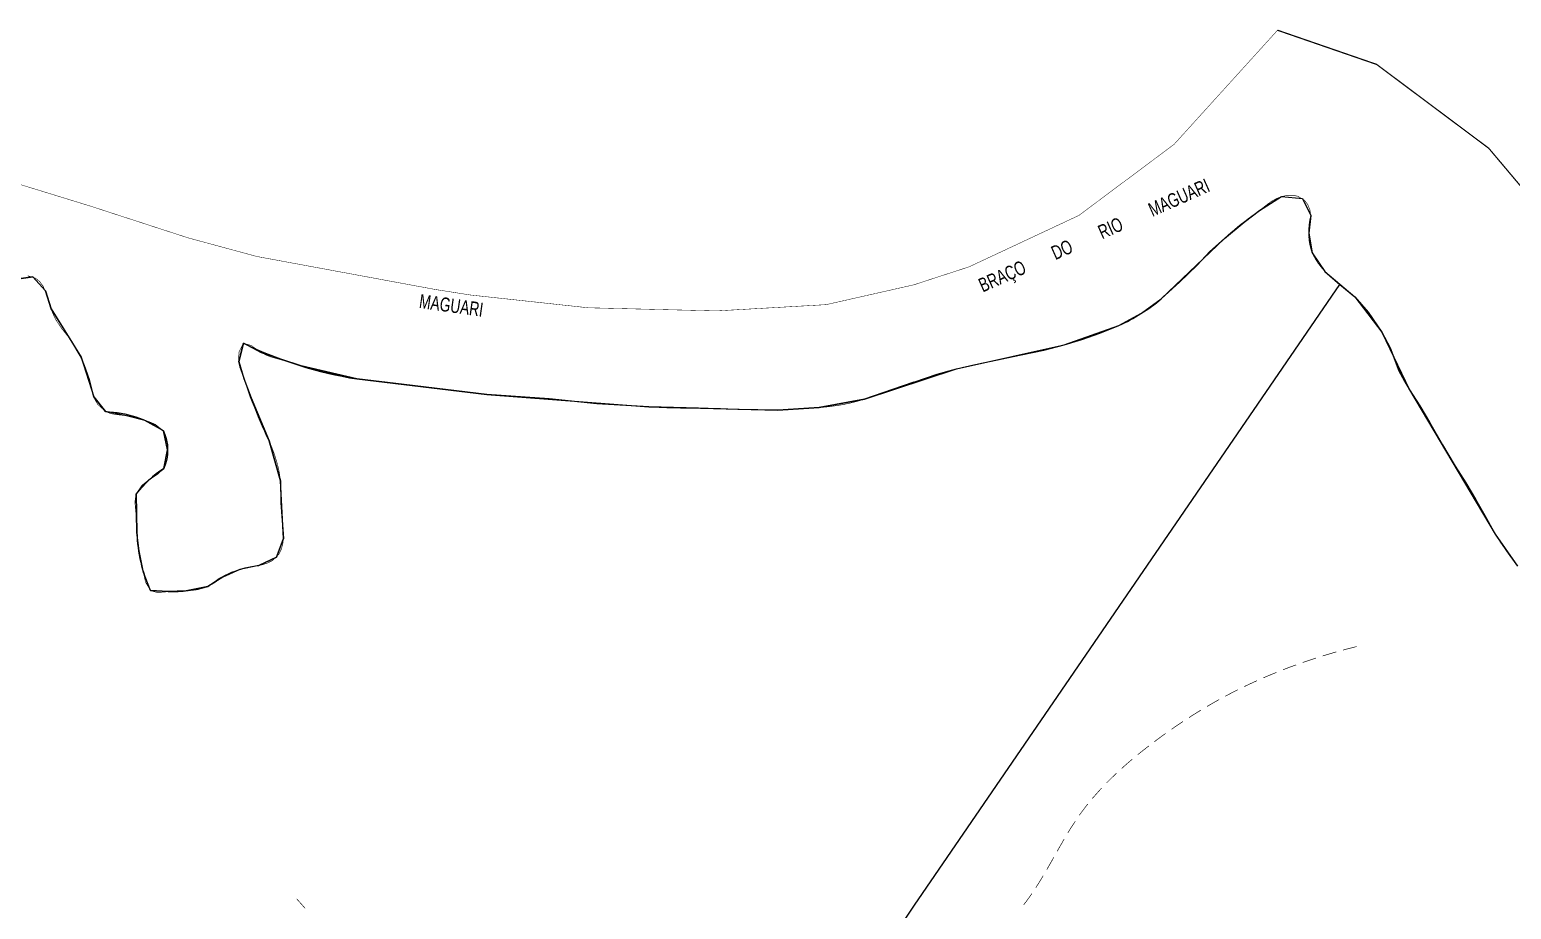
# Model space of a CAD drawing. Extents: x 204834 to 208707, y 4853033 to 4855981.
# Drawn here: x 207863.6 to 208284.7, y 4855731.1 to 4855981.2 of the extents above; entities that cross this region are included whole.
import ezdxf

# ---------------------------------------------------------------- set-up
doc = ezdxf.new("R2010")
doc.units = 0
doc.header["$LTSCALE"] = 1.5
doc.header["$MEASUREMENT"] = 0
for name, color, linetype in [('CD-MALHA-LOTES', 40, 'CONTINUOUS'), ('HD-CURSO-PERENE', 170, 'CONTINUOUS'), ('HD-TXT-PERENE', 170, 'CONTINUOUS'), ('LM-LIM-SETOR-FISCAL', 7, 'CONTINUOUS'), ('LM-LIMITE-MUNICIPAL', 2, 'CONTINUOUS'), ('RU-QUADRAS', 6, 'CONTINUOUS'), ('SV-CAMINHO-TRILHA', 20, 'CONTINUOUS')]:
    doc.layers.add(name, color=color, linetype=linetype)
doc.styles.add('ARIAL', font='ARIAL.TTF')
doc.linetypes.add('Limite', pattern='A,20,-3,[130,ltypeshp.shx,S=6.35,R=0,X=0,Y=0],-3,20', length=46)

msp = doc.modelspace()

# ---------------------------------------------------------------- linework, layer by layer
at = {"layer": 'CD-MALHA-LOTES', "linetype": 'Continuous'}
for p, q in [((208115.1, 4855732.25), (208236.01, 4855908.8)), ((207981.2, 4855532.74), (208115.1, 4855732.25))]:
    msp.add_line(p, q, dxfattribs=at)
for points in [[(208114.95, 4855880.94), (208121.58, 4855883.26), (208127.04, 4855884.78), (208133.29, 4855886.21), (208139.99, 4855887.63), (208145.44, 4855888.8), (208151.84, 4855890.12), (208157.69, 4855891.65), (208162.65, 4855893.08), (208167.75, 4855894.91), (208173.21, 4855897.08), (208179.67, 4855900.61), (208185.23, 4855904.69), (208190.4, 4855909.43), (208195.41, 4855914.26), (208199.08, 4855918.1), (208203.19, 4855921.84), (208208.81, 4855926.47), (208213.12, 4855929.76), (208219.38, 4855933.74), (208225.37, 4855933.21), (208227.75, 4855928.38), (208227.18, 4855923.38), (208228.15, 4855917.76), (208231.73, 4855912.48), (208236.01, 4855908.8)], [(208114.95, 4855880.94), (208108.82, 4855878.86), (208100.87, 4855876.14), (208087.97, 4855873.75), (208076.22, 4855873.01), (208064.88, 4855873.21), (208053.69, 4855873.57), (208039.6, 4855873.94), (208024.82, 4855874.86), (208011.29, 4855876.23), (207993.55, 4855877.52), (207970.08, 4855880.34), (207956.65, 4855881.91), (207940.78, 4855885.6), (207929.55, 4855889.36), (207924.37, 4855892.04), (207923.05, 4855886.89), (207924.53, 4855882.02), (207926.55, 4855876.55), (207931.69, 4855864.3), (207934.89, 4855852.96), (207935.01, 4855846.64), (207935.44, 4855841.63), (207935.77, 4855836.52), (207933.8, 4855831.22), (207928.79, 4855828.84), (207923.39, 4855827.76), (207918.58, 4855825.58), (207914.27, 4855822.84), (207908.12, 4855821.67), (207903.03, 4855821.45), (207897.98, 4855821.72), (207896.01, 4855826.84), (207894.78, 4855833.01), (207894.11, 4855838.23), (207893.86, 4855849.25), (207897.52, 4855853.19), (207901.73, 4855856.43), (207902.85, 4855861.78), (207901.68, 4855867.15), (207896.39, 4855870.13), (207891.2, 4855871.46), (207885.21, 4855872.64), (207881.83, 4855876.77), (207880.61, 4855881.63), (207878.24, 4855888.06), (207875.66, 4855892.53), (207869.7, 4855901.88), (207868.13, 4855906.95), (207864.55, 4855910.92), (207859.2, 4855910.2)], [(208236.01, 4855908.8), (208240.29, 4855905.22), (208244.07, 4855900.9), (208247.94, 4855895.21), (208250.32, 4855890.79), (208252.79, 4855884.22), (208255.76, 4855878.79), (208258.69, 4855874.22), (208261.52, 4855869.59), (208265.14, 4855863.16), (208268.76, 4855857.13), (208271.79, 4855852.41), (208274.56, 4855847.68), (208277.19, 4855843.06), (208280.17, 4855837.73), (208283.34, 4855833.01), (208286.52, 4855828.68)]]:
    msp.add_lwpolyline(points, dxfattribs=at)
at = {"layer": 'HD-CURSO-PERENE', "const_width": 0.18}
for points in [[(208284.84, 4855831.15), (208283.89, 4855832.33), (208282.44, 4855834.21), (208281.59, 4855835.45), (208280.17, 4855837.73), (208278.69, 4855840.34), (208277.96, 4855841.66), (208277.24, 4855842.97), (208276.46, 4855844.37), (208274.97, 4855846.97), (208273.82, 4855848.98), (208273.06, 4855850.28), (208271.79, 4855852.41), (208270.17, 4855854.94), (208269.36, 4855856.2), (208267.96, 4855858.4), (208267.18, 4855859.68), (208266.41, 4855860.97), (208265.65, 4855862.26), (208264.4, 4855864.47), (208263.67, 4855865.78), (208262.94, 4855867.09), (208261.52, 4855869.59), (208260.76, 4855870.88), (208259.98, 4855872.17), (208259.18, 4855873.44), (208257.88, 4855875.48), (208256.26, 4855878), (208254.97, 4855880.07), (208254.22, 4855881.37), (208253.51, 4855882.69), (208252.79, 4855884.22), (208251.73, 4855887.02), (208251.23, 4855888.44), (208250.71, 4855889.85), (208249.68, 4855892.15), (208248.97, 4855893.47), (208248.21, 4855894.77), (208247.14, 4855896.49), (208246.32, 4855897.74), (208244.59, 4855900.19), (208243.14, 4855902.08), (208242.18, 4855903.23), (208241.17, 4855904.34), (208239.18, 4855906.23), (208236.86, 4855908.13), (208234.83, 4855909.73), (208233.67, 4855910.68), (208231.73, 4855912.48), (208230.72, 4855913.6), (208229.8, 4855914.79), (208228.99, 4855916.06), (208228.3, 4855917.41), (208227.65, 4855919.19), (208227.31, 4855920.67), (208227.16, 4855922.18), (208227.38, 4855924.86), (208227.76, 4855927.83), (208227.5, 4855929.93), (208226.92, 4855931.39), (208226.03, 4855932.63), (208224.04, 4855933.86), (208222.53, 4855934.13), (208220.94, 4855934.08), (208219.4, 4855933.74), (208217.96, 4855933.17), (208216.65, 4855932.44), (208215.42, 4855931.58), (208214.23, 4855930.65), (208211.93, 4855928.84), (208209.54, 4855927.03), (208207.63, 4855925.55), (208205.31, 4855923.64), (208204.16, 4855922.67), (208202.06, 4855920.86), (208200.94, 4855919.86), (208199.08, 4855918.1), (208197, 4855915.94), (208195.97, 4855914.84), (208194.36, 4855913.2), (208192.19, 4855911.12), (208191.1, 4855910.09), (208189.31, 4855908.39), (208188.21, 4855907.36), (208187.11, 4855906.35), (208185.23, 4855904.69), (208182.88, 4855902.83), (208181.66, 4855901.95), (208180.42, 4855901.1), (208178.39, 4855899.82), (208177.09, 4855899.06), (208175.78, 4855898.34), (208174.44, 4855897.66), (208171.83, 4855896.49), (208169.04, 4855895.39), (208166.34, 4855894.38), (208164.94, 4855893.86), (208162.65, 4855893.08), (208159.77, 4855892.22), (208158.32, 4855891.82), (208156.25, 4855891.25), (208154.8, 4855890.86), (208151.89, 4855890.13), (208150.38, 4855889.8), (208147.44, 4855889.2), (208145.97, 4855888.91), (208143.97, 4855888.49), (208141.04, 4855887.86), (208138.52, 4855887.31), (208137.05, 4855887), (208135.59, 4855886.69), (208134.12, 4855886.38), (208131.82, 4855885.89), (208128.9, 4855885.23), (208127.44, 4855884.88), (208125.58, 4855884.42), (208124.13, 4855884.02), (208122.69, 4855883.6), (208120.16, 4855882.78), (208118.75, 4855882.28), (208117.34, 4855881.77), (208115.92, 4855881.27)], [(208114.95, 4855880.94), (208113.52, 4855880.48), (208112.1, 4855880.01), (208110.68, 4855879.52), (208109.27, 4855879.02), (208107.41, 4855878.36), (208106, 4855877.85), (208104.58, 4855877.36), (208101.73, 4855876.41), (208099.43, 4855875.72), (208097.98, 4855875.33), (208096.52, 4855874.98), (208095.05, 4855874.67), (208093.29, 4855874.37), (208091.8, 4855874.16), (208090.31, 4855873.98), (208088.82, 4855873.83), (208086.47, 4855873.63), (208083.48, 4855873.41), (208080.77, 4855873.23), (208079.28, 4855873.13), (208077.78, 4855873.05), (208076.22, 4855873.01), (208073.22, 4855873.02), (208071.72, 4855873.06), (208068.88, 4855873.11), (208067.38, 4855873.14), (208064.88, 4855873.21), (208061.89, 4855873.4), (208060.39, 4855873.49), (208057.84, 4855873.58), (208056.34, 4855873.59), (208054.84, 4855873.58), (208052.19, 4855873.56), (208050.69, 4855873.56), (208047.8, 4855873.6), (208044.8, 4855873.68), (208043.3, 4855873.74), (208041.8, 4855873.81), (208040.3, 4855873.9), (208038.11, 4855874.04), (208036.61, 4855874.14), (208033.62, 4855874.35), (208030.96, 4855874.51), (208029.47, 4855874.59), (208027.97, 4855874.66), (208024.97, 4855874.85), (208023.32, 4855874.99), (208020.34, 4855875.28), (208018.85, 4855875.44), (208017.36, 4855875.61), (208014.99, 4855875.87), (208012, 4855876.17), (208009.79, 4855876.36), (208008.3, 4855876.48), (208006.8, 4855876.59), (208004.24, 4855876.75), (208001.25, 4855876.92), (207998.5, 4855877.09), (207997, 4855877.2), (207995.51, 4855877.33), (207993.55, 4855877.52), (207990.58, 4855877.89), (207989.09, 4855878.09), (207987.6, 4855878.29), (207986.12, 4855878.48), (207984.47, 4855878.67), (207981.48, 4855878.96), (207979.99, 4855879.1), (207978.49, 4855879.24), (207976.93, 4855879.41), (207973.95, 4855879.8), (207972.47, 4855880.01), (207970.98, 4855880.22), (207968.6, 4855880.53), (207965.62, 4855880.86), (207964.12, 4855881.02), (207962.05, 4855881.23), (207960.56, 4855881.39), (207959.07, 4855881.56), (207956.65, 4855881.91), (207953.71, 4855882.47), (207952.24, 4855882.8), (207949.95, 4855883.34), (207948.49, 4855883.69), (207946.12, 4855884.27), (207943.21, 4855884.96), (207941.75, 4855885.33), (207939.33, 4855886.04), (207937.89, 4855886.5), (207936.45, 4855886.95), (207934.84, 4855887.43), (207932.06, 4855888.21), (207930.65, 4855888.77), (207928.07, 4855890.38), (207926.62, 4855891.39), (207924.37, 4855892.04), (207923.16, 4855889.66), (207923.01, 4855887.86), (207923.31, 4855885.29), (207924.31, 4855882.54), (207925.07, 4855880.66), (207926.11, 4855877.82), (207927.05, 4855875.12), (207927.55, 4855873.7), (207928.62, 4855870.91), (207929.8, 4855868.26), (207930.45, 4855866.91), (207931.11, 4855865.56), (207932.28, 4855862.92), (207933.32, 4855860.1), (207934.03, 4855857.73), (207934.39, 4855856.27), (207934.66, 4855854.79), (207934.89, 4855852.96), (207934.99, 4855849.96), (207934.99, 4855848.46), (207935, 4855846.96), (207935.09, 4855845.14), (207935.22, 4855843.65), (207935.44, 4855841.63), (207935.76, 4855838.66), (207935.8, 4855837.15), (207935.57, 4855834.97), (207935.15, 4855833.48), (207934.49, 4855832.12), (207932.66, 4855830.29), (207931.31, 4855829.6), (207929.84, 4855829.1), (207927.29, 4855828.54), (207925.81, 4855828.28), (207923.39, 4855827.76), (207920.59, 4855826.7), (207919.25, 4855825.99), (207917.33, 4855824.73), (207916.09, 4855823.88), (207914.27, 4855822.84), (207911.4, 4855821.99), (207909.89, 4855821.79), (207908.38, 4855821.68), (207906.66, 4855821.62), (207903.66, 4855821.5), (207901.38, 4855821.28), (207899.79, 4855821.22), (207897.98, 4855821.72), (207896.56, 4855824.13), (207896.2, 4855825.76), (207895.71, 4855828.4), (207895.41, 4855829.88), (207894.84, 4855832.73), (207894.54, 4855834.48), (207894.33, 4855835.97), (207894.17, 4855837.47), (207894.03, 4855839.71), (207893.92, 4855842.7), (207893.67, 4855845.39), (207893.55, 4855846.93), (207893.86, 4855849.25), (207895.53, 4855851.65), (207896.74, 4855852.65), (207898.87, 4855854.04), (207900.15, 4855854.89), (207901.73, 4855856.43), (207902.7, 4855859.16), (207902.83, 4855860.73), (207902.8, 4855863.4), (207902.6, 4855864.94), (207901.68, 4855867.15), (207899.4, 4855868.95), (207897.96, 4855869.58), (207896.46, 4855870.11), (207894.93, 4855870.6), (207892.05, 4855871.32), (207889.68, 4855871.62), (207888.16, 4855871.79), (207886.68, 4855872.07), (207885.21, 4855872.64), (207883, 4855874.66), (207882.19, 4855875.99), (207881.36, 4855878.21), (207880.72, 4855881.13), (207880.22, 4855883.08), (207879.2, 4855885.9), (207878.6, 4855887.29), (207877.56, 4855889.41), (207876.83, 4855890.72), (207875.66, 4855892.53), (207873.81, 4855894.89), (207872.87, 4855896.06), (207871.23, 4855898.49), (207870.53, 4855899.82), (207869.94, 4855901.21), (207869.28, 4855903.31), (207868.43, 4855906.18), (207867.4, 4855908.34), (207866.46, 4855909.59), (207865.3, 4855910.55), (207863.07, 4855911.23)]]:
    msp.add_lwpolyline(points, dxfattribs=at)
at = {"layer": 'LM-LIM-SETOR-FISCAL', "linetype": 'Limite', "ltscale": 0.1, "const_width": 0.13, "flags": 128}
msp.add_lwpolyline([(208132.13, 4853213.19), (208114.89, 4853209.76), (208079.6, 4853197.34), (208051.55, 4853180.72), (208025.58, 4853147.48), (208008.96, 4853121.51), (207990.27, 4853095.54), (207977.18, 4853074.27), (207977.18, 4853074.27), (207977.25, 4853074.22), (207977.18, 4853074.27), (207956.1, 4853085.93), (207945.82, 4853090.68), (207936.07, 4853099.64), (207925.79, 4853113.08), (207912.87, 4853122.04), (207901.27, 4853129.42), (207885.99, 4853134.43), (207866.22, 4853130.48), (207857.06, 4853117.3), (207855.74, 4853109.65), (207854.29, 4853104.12), (207849.81, 4853098.58), (207843.48, 4853094.63), (207832.35, 4853091.47), (207826.81, 4853088.04), (207822.46, 4853090.02), (207820.49, 4853094.5), (207817.85, 4853098.72), (207811.26, 4853102.27), (207805.07, 4853103.59), (207799.14, 4853104.38), (207790.7, 4853104.38), (207787.01, 4853100.03), (207786.62, 4853093.31), (207788.2, 4853087.12), (207790.57, 4853079.61), (207790.97, 4853071.24), (207790.84, 4853064.52), (207788.33, 4853057.66), (207782.8, 4853050.28), (207778.71, 4853047.25), (207773.44, 4853045.67), (207762.04, 4853043.3), (207754.13, 4853041.45), (207747.15, 4853035.92), (207736.87, 4853033.41), (207724.88, 4853033.81), (207719.34, 4853036.97), (207718.29, 4853046.46), (207718.15, 4853057.73), (207718.02, 4853064.06), (207716.7, 4853070.78), (207713.41, 4853075.39), (207708.27, 4853076.71), (207703.66, 4853075.26), (207699.7, 4853071.57), (207695.82, 4853066.3), (207691.07, 4853063.26), (207679.08, 4853063.26), (207668.54, 4853066.43), (207663.92, 4853071.17), (207660.23, 4853076.31), (207656.54, 4853081.71), (207653.12, 4853086.99), (207651.8, 4853094.76), (207650.35, 4853101.35), (207645.47, 4853108.07), (207638.75, 4853112.42), (207633.48, 4853114.13), (207625.51, 4853116.05), (207616.55, 4853118.55), (207607.72, 4853121.45), (207599.15, 4853123.03), (207589.26, 4853124.48), (207579.64, 4853122.9), (207567.98, 4853122.5), (207563.63, 4853123.29), (207559.41, 4853125.53), (207549.66, 4853131.07), (207540.31, 4853134.1), (207534.9, 4853135.16), (207526.34, 4853135.42), (207517.37, 4853134.63), (207509.86, 4853132.26), (207501.03, 4853132.12), (207496.16, 4853134.1), (207489.44, 4853138.19), (207485.09, 4853140.95), (207483.24, 4853145.3), (207433.38, 4853135.75), (207434.67, 4853127.72), (207426.82, 4853124.81), (207415.73, 4853122.98), (207396.77, 4853120.95), (207392.49, 4853119.11), (207387.47, 4853118.39), (207381.3, 4853117.24), (207376.56, 4853116.38), (207369.1, 4853115.23), (207357.97, 4853112.75), (207344.5, 4853111.15), (207333.42, 4853111.36), (207328.77, 4853111.37), (207320.7, 4853109.57), (207319.42, 4853105.86), (207317.92, 4853104.36), (207313.42, 4853103), (207306.84, 4853102), (207303.18, 4853099.75), (207300.74, 4853099.94), (207297.24, 4853101.27), (207294.36, 4853102.41), (207290.13, 4853102.41), (207285.91, 4853101.58), (207283.75, 4853100.66), (207281.89, 4853098.7), (207278.14, 4853097.67), (207267.11, 4853095.09), (207250.59, 4853091.4), (207242.24, 4853089.87), (207232.02, 4853089.01), (207225.74, 4853087.76), (207218.42, 4853086.81), (207208.78, 4853084.88), (207201.06, 4853083.36), (207192.55, 4853081.52), (207188.75, 4853080.47), (207183.81, 4853079.34), (207181.54, 4853078.81), (207178.97, 4853078.21), (207175.42, 4853077.24), (207161.51, 4853073.61), (207134.62, 4853067.5), (207121.18, 4853063.43), (207109.77, 4853060.98), (207083.02, 4853055.24), (207071.92, 4853053.66), (207063.04, 4853052.2), (207057.57, 4853051.22), (207048.59, 4853049.32), (207041.5, 4853047.9), (207028.02, 4853045.07), (207018.95, 4853043.22), (207009.04, 4853041.02), (207007.25, 4853052.87), (207006.42, 4853057.28), (207004.98, 4853065.92), (207003.06, 4853076.97), (207001.71, 4853082.51), (207000.15, 4853089.03), (206998.25, 4853095.75), (206995.98, 4853101.99), (206993.74, 4853107.81), (206987.39, 4853105.57), (206977.81, 4853100.47), (206967.6, 4853097.61), (206962.59, 4853093.58), (206958.92, 4853089.46), (206955.6, 4853082.5), (206950.01, 4853078.17), (206943.28, 4853074.5), (206936.66, 4853071.45), (206932.61, 4853069.6), (206929.01, 4853068.36), (206924.61, 4853067.87), (206920.58, 4853068.19), (206915.12, 4853068.72), (206902.95, 4853070.8), (206891.38, 4853067.85), (206880.4, 4853065.73), (206872.64, 4853064.04), (206858.24, 4853060.22), (206847.8, 4853057.54), (206840.17, 4853055.43), (206828.46, 4853052.32), (206822.53, 4853050.63), (206811.52, 4853047.66), (206803.01, 4853045.24), (206783.97, 4853039.27), (206779.35, 4853035.22), (206768.83, 4853039.64), (206726.11, 4853063.48), (206713.2, 4853068.45), (206676.44, 4853090.31), (206672.42, 4853095.9), (206668.43, 4853097.71), (206665.78, 4853098.35), (206614.27, 4853094.76), (206560.2, 4853092.06), (206527.07, 4853088.1), (206526.63, 4853090.28), (206436.89, 4853085.62), (206403.59, 4853083.9), (206378.69, 4853082.54), (206306.59, 4853077.18), (206281.43, 4853073.09), (206250.76, 4853068.13), (206249.32, 4853067.81), (206241.73, 4853106.06), (206174.74, 4853099.25), (206115.25, 4853096.39), (206097.24, 4853093.29), (206088.22, 4853093.5), (206047.56, 4853092.24), (205987.11, 4853086.63), (205973.22, 4853086.23), (205954.27, 4853084.91), (205875.14, 4853081.42), (205864.61, 4853080.53), (205796.33, 4853076.78), (205791.35, 4853076.88), (205760.46, 4853075.4), (205708.12, 4853073.2), (205697.96, 4853072.98), (205694.02, 4853072.84), (205648.48, 4853073.83), (205657.67, 4853139.89), (205663.09, 4853176.52), (205673.5, 4853240.08), (205679.81, 4853273), (205682.39, 4853291.1), (205686.45, 4853319.25), (205690.23, 4853344.16), (205693.06, 4853366.18), (205695.8, 4853385.06), (205698.77, 4853405.47), (205701.84, 4853427.15), (205703.38, 4853440.04), (205705.6, 4853461.25), (205707.13, 4853485.05), (205708.09, 4853504.93), (205707.25, 4853529.87), (205706.63, 4853547.82), (205704.33, 4853573.07), (205701.82, 4853593.22), (205697.65, 4853618.26), (205692.43, 4853645.81), (205685.96, 4853670.23), (205679.7, 4853691.73), (205670, 4853719.35), (205658.78, 4853745.51), (205610.54, 4853829.65), (205562.78, 4853902.04), (205476.94, 4854024.43), (205418.69, 4854109.18), (205356.81, 4854200.14), (205285.27, 4854304.56), (205232.63, 4854379.82), (205148.32, 4854500.33), (205059.6, 4854625.34), (204995.99, 4854716.47), (204934.98, 4854801.22), (204887.55, 4854871.19), (204871.08, 4854893.76), (204835.64, 4854946.28), (204834.25, 4854948.2), (204845.64, 4854959.83), (204876.75, 4854964.71), (204914.35, 4854970.84), (204996.87, 4854983.31), (205090.66, 4854997.71), (205105.98, 4854999.94), (205187.94, 4855012.05), (205245.94, 4855021.11), (205272.68, 4855025.85), (205289.82, 4855028.52), (205353.63, 4855038.1), (205379.87, 4855044.32), (205380.17, 4855053.59), (205399.55, 4855054.95), (205426.54, 4855056.03), (205437.99, 4855056.62), (205499.63, 4855060.67), (205539.31, 4855063.19), (205567.09, 4855064.98), (205582.41, 4855066.09), (205635.91, 4855070), (205692.95, 4855073.42), (205739.37, 4855076.32), (205755.85, 4855076.88), (205779.09, 4855078.91), (205796.39, 4855080.33), (205832.27, 4855082.2), (205855.36, 4855083.58), (205884.96, 4855084.97), (205904.85, 4855085.43), (205945.85, 4855088.06), (205975.45, 4855089.94), (205990.04, 4855090.61), (206010.45, 4855091.62), (206021.42, 4855091.93), (206022.38, 4855094.63), (206023.19, 4855099.07), (206023.73, 4855105.32), (206023.73, 4855114.57), (206023.61, 4855122.77), (206023.73, 4855128.91), (206023.31, 4855148.74), (206059.09, 4855155.08), (206090.43, 4855139.24), (206138.56, 4855111.07), (206178.75, 4855088.19), (206206.79, 4855072.52), (206222.46, 4855062.86), (206230.38, 4855057.64), (206237.19, 4855052.51), (206245.02, 4855046.96), (206277.61, 4855028.92), (206315.11, 4855009.06), (206322.43, 4855004.94), (206334.61, 4854998.15), (206344.05, 4854991.94), (206370.01, 4854978.16), (206377.13, 4854974.52), (206383.62, 4854970.88), (206391.86, 4854965.97), (206400.96, 4854960.99), (206409.67, 4854956.24), (206418.06, 4854951.81), (206428.03, 4854946.58), (206436.74, 4854941.99), (206446.39, 4854936.45), (206454.94, 4854931.86), (206463.33, 4854927.27), (206473.94, 4854921.41), (206483.44, 4854916.66), (206493.49, 4854911.28), (206502.2, 4854906.53), (206509.16, 4854902.73), (206517.55, 4854899.17), (206528.48, 4854896), (206549.69, 4854889.67), (206564.41, 4854883.97), (206567.2, 4854879.08), (206570.83, 4854883.26), (206576.05, 4854891.17), (206582.86, 4854902.57), (206588.24, 4854910.17), (206594.1, 4854919.67), (206601.38, 4854929.09), (206611.99, 4854937.95), (206625.76, 4854949.98), (206640.32, 4854965.18), (206646.34, 4854973.73), (206650.93, 4854980.7), (206656.31, 4854989.4), (206659.8, 4854993.84), (206666.37, 4855000.56), (206674.91, 4855008.32), (206682.51, 4855016.24), (206687.1, 4855021.3), (206689.8, 4855026.21), (206695.97, 4855035.87), (206702.46, 4855046.95), (206709.74, 4855060.01), (206715.44, 4855068.88), (206721.77, 4855075.21), (206727.79, 4855082.65), (206732.22, 4855088.66), (206736.5, 4855097.05), (206739.58, 4855106.79), (206740.85, 4855116.29), (206741.17, 4855125.63), (206741.64, 4855134.02), (206741.17, 4855142.09), (206742.12, 4855150.72), (206742.75, 4855160.06), (206742.43, 4855173.36), (206743.07, 4855183.81), (206745.76, 4855192.36), (206748.45, 4855197.74), (206758.11, 4855205.5), (206768.24, 4855208.82), (206775.2, 4855210.56), (206778.84, 4855212.3), (206783.44, 4855216.26), (206786.6, 4855221.64), (206789.29, 4855225.29), (206792.14, 4855229.4), (206795.63, 4855232.73), (206801.01, 4855234.47), (206808.45, 4855236.21), (206816.52, 4855237.63), (206822.22, 4855240.17), (206827.6, 4855242.54), (206831.4, 4855244.28), (206836.63, 4855244.44), (206839.95, 4855243.97), (206842.19, 4855243.65), (206845.62, 4855240.46), (206849.62, 4855235.99), (206854.58, 4855232.12), (206859.64, 4855229.78), (206864.76, 4855227.39), (206870.2, 4855225.04), (206874.73, 4855222.3), (206878.92, 4855219.29), (206882.98, 4855215.83), (206887.98, 4855212.7), (206893.95, 4855209.85), (206900.29, 4855207.85), (206907.15, 4855206.19), (206913.73, 4855205.04), (206920.81, 4855203.6), (206927.56, 4855201.94), (206933.6, 4855200.48), (206939.89, 4855199.17), (206945.67, 4855197.5), (206951.88, 4855196.77), (206955.65, 4855197.17), (206957.31, 4855197.34), (206961.86, 4855199.66), (206966.53, 4855198.43), (206972.05, 4855197.76), (206977.41, 4855196.39), (206983.23, 4855195.87), (206988.52, 4855195.58), (206994.38, 4855194.99), (206999.44, 4855194.4), (207005.61, 4855193.62), (207012.36, 4855193.6), (207017.57, 4855195.37), (207023.03, 4855199.41), (207027.73, 4855202.05), (207032.27, 4855204.91), (207036.83, 4855207.98), (207041.71, 4855210.66), (207047.65, 4855212.46), (207053.63, 4855214.05), (207060.03, 4855216.42), (207065.62, 4855219.18), (207071.3, 4855222.28), (207076, 4855226.44), (207079.82, 4855231.03), (207081.1, 4855236.76), (207082.6, 4855241.31), (207088.02, 4855243.94), (207090.58, 4855249.59), (207089.81, 4855256.18), (207088.3, 4855261.39), (207091.68, 4855264.78), (207096.44, 4855266.15), (207101.11, 4855269.63), (207105.02, 4855274.18), (207109.74, 4855275.56), (207115.56, 4855275.11), (207120.83, 4855274.22), (207125.84, 4855273.37), (207131.74, 4855271.63), (207137.13, 4855270.1), (207140.28, 4855270.08), (207149.52, 4855272.92), (207159.75, 4855279.15), (207168.21, 4855287.16), (207178.44, 4855293.84), (207190.46, 4855299.18), (207198.91, 4855306.29), (207210.48, 4855312.52), (207226.05, 4855320.31), (207238.96, 4855331.88), (207248.75, 4855350.57), (207250.97, 4855379.94), (207256.76, 4855404.86), (207263.43, 4855423.99), (207271.89, 4855446.69), (207282.57, 4855472.94), (207294.81, 4855494.97), (207326.84, 4855524.34), (207365.56, 4855558.16), (207387.07, 4855586.87), (207407.16, 4855615.16), (207422.96, 4855638.92), (207434.53, 4855666.07), (207438.09, 4855689.65), (207436.31, 4855734.15), (207437.65, 4855776.65), (207435.87, 4855804.68), (207437.2, 4855838.5), (207442.99, 4855862.09), (207450.11, 4855888.79), (207460.34, 4855908.81), (207484.89, 4855935.84), (207514.89, 4855951.47), (207555.87, 4855955.7), (207618.39, 4855944.29), (207657.68, 4855935.84), (207679.23, 4855930.77), (207701.08, 4855927.5), (207727.34, 4855933.29), (207757.59, 4855943.08), (207797.2, 4855948.42), (207840.36, 4855943.52), (207880.86, 4855931.06), (207908.47, 4855922.08), (207928.08, 4855916.75), (207978.98, 4855907.33), (207988.92, 4855905.77), (208022.36, 4855902.14), (208058.85, 4855901.25), (208090, 4855903.03), (208114.96, 4855908.68), (208130.68, 4855913.81), (208161.85, 4855928.41), (208188.89, 4855948.62), (208218.29, 4855981.06), (208246.45, 4855971.34), (208278.32, 4855947.49), (208315.9, 4855902.87), (208367.57, 4855812.45), (208407.49, 4855740.82), (208443.9, 4855682.11), (208501.44, 4855564.09), (208520.23, 4855513.59), (208554.28, 4855420.83), (208582.46, 4855346.85), (208608.3, 4855254.08), (208634.13, 4855164.83), (208662.31, 4855069.71), (208689.32, 4854981.64), (208696.37, 4854928.8), (208702.51, 4854871.1), (208702.64, 4854844.17), (208698.6, 4854815.34), (208685.17, 4854772.09), (208669.12, 4854736.78), (208666.53, 4854731.08), (208618.81, 4854675.16), (208569.26, 4854639.06), (208558.41, 4854631.16), (208530.44, 4854622.7), (208494.29, 4854611.78), (208442.09, 4854593.13), (208386.91, 4854561.82), (208367.53, 4854543.92), (208320.55, 4854507.76), (208301.91, 4854481.66), (208287, 4854448.85), (208272.08, 4854390.69), (208264.63, 4854342.97), (208264.41, 4854341.07), (208259.41, 4854296.74), (208259.41, 4854241.19), (208259.41, 4854191.98), (208256.43, 4854122.63), (208248.97, 4854065.96), (208232.56, 4854015.63), (208216.16, 4853966.42), (208198.26, 4853911.24), (208184.84, 4853872.46), (208177.39, 4853828.47), (208173.66, 4853792.31), (208166.95, 4853749.8), (208162.4, 4853719.3), (208164.42, 4853685.56), (208172.06, 4853630.34), (208197.55, 4853545.38), (208223.89, 4853510.55), (208245.13, 4853460.42), (208259.57, 4853406.68), (208260.42, 4853403.5), (208260.52, 4853398.64), (208261.27, 4853362.72), (208252.77, 4853293.05), (208222.19, 4853252.27), (208166.97, 4853226.79)], close=True, dxfattribs=at)
at = {"layer": 'LM-LIMITE-MUNICIPAL'}
msp.add_lwpolyline([(208218.29, 4855981.06, 0.35, 0.35, 0), (208246.45, 4855971.34, 0.35, 0.35, 0), (208278.32, 4855947.49, 0.35, 0.35, 0), (208315.9, 4855902.87, 0.35, 0.35, 0), (208367.57, 4855812.45, 0.35, 0.35, 0), (208407.49, 4855740.82, 0.35, 0.35, 0), (208443.9, 4855682.11, 0.35, 0.35, 0), (208501.44, 4855564.09, 0.35, 0.35, 0), (208520.23, 4855513.59, 0.35, 0.35, 0), (208554.28, 4855420.83, 0.35, 0.35, 0), (208582.46, 4855346.85, 0.35, 0.35, 0), (208608.3, 4855254.08, 0.35, 0.35, 0), (208634.13, 4855164.83, 0.35, 0.35, 0), (208662.31, 4855069.71, 0.35, 0.35, 0), (208689.32, 4854981.64, 0.35, 0.35, 0), (208696.37, 4854928.8, 0.35, 0.35, 0), (208702.51, 4854871.1, 0.35, 0.35, 0), (208702.64, 4854844.17, 0.35, 0.35, 0)], format="xyseb", dxfattribs=at)
at = {"layer": 'RU-QUADRAS', "linetype": 'Continuous'}
msp.add_lwpolyline([(207859.2, 4855910.2), (207864.55, 4855910.92), (207868.13, 4855906.95), (207869.7, 4855901.88), (207878.24, 4855888.06), (207881.83, 4855876.77), (207885.21, 4855872.64, -0.147134), (207901.68, 4855867.15, -0.213608), (207901.73, 4855856.43, 0.083341), (207893.86, 4855849.25), (207894.11, 4855838.23, 0.101352), (207897.98, 4855821.72), (207903.03, 4855821.45, 0.072528), (207914.27, 4855822.84, -0.14977), (207928.79, 4855828.84), (207933.8, 4855831.22), (207935.77, 4855836.52), (207934.89, 4855852.96), (207931.69, 4855864.3, -0.035463), (207923.05, 4855886.89), (207924.37, 4855892.04, 0.072889), (207956.65, 4855881.91), (207993.55, 4855877.52), (208039.6, 4855873.94), (208076.22, 4855873.01), (208087.97, 4855873.75), (208100.87, 4855876.14), (208127.04, 4855884.78), (208157.69, 4855891.65), (208173.21, 4855897.08, 0.066576), (208185.23, 4855904.69), (208203.19, 4855921.84, -0.053526), (208219.38, 4855933.74), (208225.37, 4855933.21), (208227.75, 4855928.38, 0.143178), (208228.15, 4855917.76), (208231.73, 4855912.48), (208240.29, 4855905.22), (208247.94, 4855895.21), (208255.76, 4855878.79), (208280.17, 4855837.73), (208286.52, 4855828.68, 0.089977)], format="xyb", dxfattribs=at)
at = {"layer": 'SV-CAMINHO-TRILHA', "const_width": 0.18}
for points in [[(208232.09, 4855803.44), (208231.13, 4855803.14)], [(208233.04, 4855803.72), (208232.09, 4855803.44)], [(208233.53, 4855803.86), (208233.04, 4855803.72)], [(208234, 4855804), (208233.53, 4855803.86)], [(208234.97, 4855804.28), (208234, 4855804)], [(208237.86, 4855805.07), (208236.89, 4855804.81)], [(208238.83, 4855805.32), (208237.86, 4855805.07)], [(208240.76, 4855805.81), (208238.83, 4855805.32)], [(208220.12, 4855799.32), (208219.8, 4855799.19)], [(208220.73, 4855799.55), (208220.12, 4855799.32)], [(208221.53, 4855799.86), (208220.73, 4855799.55)], [(208221.67, 4855799.91), (208221.53, 4855799.86)], [(208222.94, 4855800.38), (208221.67, 4855799.91)], [(208223.55, 4855800.6), (208222.94, 4855800.38)], [(208225.77, 4855801.39), (208225.43, 4855801.27)], [(208226.38, 4855801.6), (208225.77, 4855801.39)], [(208227.19, 4855801.87), (208226.38, 4855801.6)], [(208227.32, 4855801.92), (208227.19, 4855801.87)], [(208228.62, 4855802.35), (208227.32, 4855801.92)], [(208229.22, 4855802.54), (208228.62, 4855802.35)], [(208209.09, 4855794.55), (208208.8, 4855794.41)], [(208209.7, 4855794.84), (208209.09, 4855794.55)], [(208210.45, 4855795.19), (208209.7, 4855794.84)], [(208210.61, 4855795.26), (208210.45, 4855795.19)], [(208211.81, 4855795.82), (208210.61, 4855795.26)], [(208212.43, 4855796.1), (208211.81, 4855795.82)], [(208214.56, 4855797.04), (208214.25, 4855796.91)], [(208215.17, 4855797.3), (208214.56, 4855797.04)], [(208215.94, 4855797.63), (208215.17, 4855797.3)], [(208216.09, 4855797.69), (208215.94, 4855797.63)], [(208217.33, 4855798.2), (208216.09, 4855797.69)], [(208217.94, 4855798.45), (208217.33, 4855798.2)], [(208200.71, 4855790.19), (208198.22, 4855788.76)], [(208200.82, 4855790.25), (208200.71, 4855790.19)], [(208201.69, 4855790.73), (208200.82, 4855790.25)], [(208205.06, 4855792.54), (208203.45, 4855791.68)], [(208205.22, 4855792.62), (208205.06, 4855792.54)], [(208206.4, 4855793.22), (208205.22, 4855792.62)], [(208207.01, 4855793.52), (208206.4, 4855793.22)], [(208195.55, 4855787.15), (208193.11, 4855785.61)], [(208195.65, 4855787.21), (208195.55, 4855787.15)], [(208196.5, 4855787.72), (208195.65, 4855787.21)], [(208189.26, 4855783.06), (208188.13, 4855782.27)], [(208189.77, 4855783.4), (208189.26, 4855783.06)], [(208190.51, 4855783.9), (208189.77, 4855783.4)], [(208190.6, 4855783.96), (208190.51, 4855783.9)], [(208191.44, 4855784.51), (208190.6, 4855783.96)], [(208181.68, 4855777.53), (208181.18, 4855777.15)], [(208184.36, 4855779.56), (208183.27, 4855778.74)], [(208184.87, 4855779.94), (208184.36, 4855779.56)], [(208185.58, 4855780.45), (208184.87, 4855779.94)], [(208185.68, 4855780.53), (208185.58, 4855780.45)], [(208186.49, 4855781.11), (208185.68, 4855780.53)], [(208176.48, 4855773.33), (208175.48, 4855772.47)], [(208177, 4855773.77), (208176.48, 4855773.33)], [(208178.8, 4855775.26), (208178.54, 4855775.05)], [(208179.32, 4855775.68), (208178.8, 4855775.26)], [(208179.99, 4855776.21), (208179.32, 4855775.68)], [(208180.1, 4855776.3), (208179.99, 4855776.21)], [(208181.18, 4855777.15), (208180.1, 4855776.3)], [(208171.98, 4855769.28), (208171.07, 4855768.41)], [(208172.52, 4855769.79), (208171.98, 4855769.28)], [(208174.2, 4855771.33), (208173.99, 4855771.14)], [(208174.73, 4855771.81), (208174.2, 4855771.33)], [(208175.33, 4855772.34), (208174.73, 4855771.81)], [(208175.48, 4855772.47), (208175.33, 4855772.34)], [(208167.76, 4855764.99), (208166.27, 4855763.31)], [(208168.28, 4855765.55), (208167.76, 4855764.99)], [(208169.83, 4855767.17), (208169.66, 4855766.99)], [(208170.36, 4855767.7), (208169.83, 4855767.17)], [(208170.89, 4855768.23), (208170.36, 4855767.7)], [(208171.07, 4855768.41), (208170.89, 4855768.23)], [(208164.35, 4855761.01), (208163.88, 4855760.43)], [(208165.77, 4855762.75), (208165.62, 4855762.56)], [(208166.27, 4855763.31), (208165.77, 4855762.75)], [(208162.09, 4855758.04), (208161.94, 4855757.82)], [(208162.53, 4855758.63), (208162.09, 4855758.04)], [(208163.88, 4855760.43), (208162.53, 4855758.63)], [(208159.48, 4855754.12), (208158.68, 4855752.79)], [(208159.73, 4855754.49), (208159.48, 4855754.12)], [(208160.82, 4855756.17), (208159.73, 4855754.49)], [(208156.44, 4855748.97), (208155.66, 4855747.6)], [(208156.65, 4855749.34), (208156.44, 4855748.97)], [(208157.65, 4855751.07), (208156.65, 4855749.34)], [(208153.48, 4855743.74), (208153.2, 4855743.25)], [(208153.7, 4855744.12), (208153.48, 4855743.74)], [(208154.23, 4855745.05), (208153.7, 4855744.12)], [(208154.68, 4855745.86), (208154.23, 4855745.05)], [(208151.21, 4855739.84), (208150.66, 4855738.94)], [(208151.69, 4855740.65), (208151.21, 4855739.84)], [(208152.74, 4855742.43), (208152.7, 4855742.38)], [(208153.2, 4855743.25), (208152.74, 4855742.43)], [(208148.48, 4855735.59), (208147.91, 4855734.77)], [(208149.61, 4855737.28), (208149.59, 4855737.25)], [(208150.13, 4855738.1), (208149.61, 4855737.28)], [(208150.42, 4855738.55), (208150.13, 4855738.1)], [(208150.66, 4855738.94), (208150.42, 4855738.55)], [(207939.94, 4855733.61), (207939.52, 4855734.08)], [(207940.41, 4855733.08), (207939.94, 4855733.61)], [(207940.6, 4855732.87), (207940.41, 4855733.08)], [(207941.93, 4855731.37), (207940.6, 4855732.87)], [(208146.81, 4855733.24), (208146.13, 4855732.35)], [(208147.33, 4855733.95), (208146.81, 4855733.24)], [(208147.7, 4855734.47), (208147.33, 4855733.95)], [(208147.91, 4855734.77), (208147.7, 4855734.47)]]:
    msp.add_lwpolyline(points, dxfattribs=at)

# ---------------------------------------------------------------- texts
at = {"layer": 'HD-TXT-PERENE', "style": 'ARIAL', "width": 0.7}
for s, rotation, p in [('BRAÇO        DO        RIO        MAGUARI', 24, (208134.5, 4855906.47)), ('MAGUARI', 352, (207974.15, 4855902.11))]:
    msp.add_text(s, height=4, rotation=rotation, dxfattribs=at).set_placement(p)

doc.saveas('drawing.dxf')
